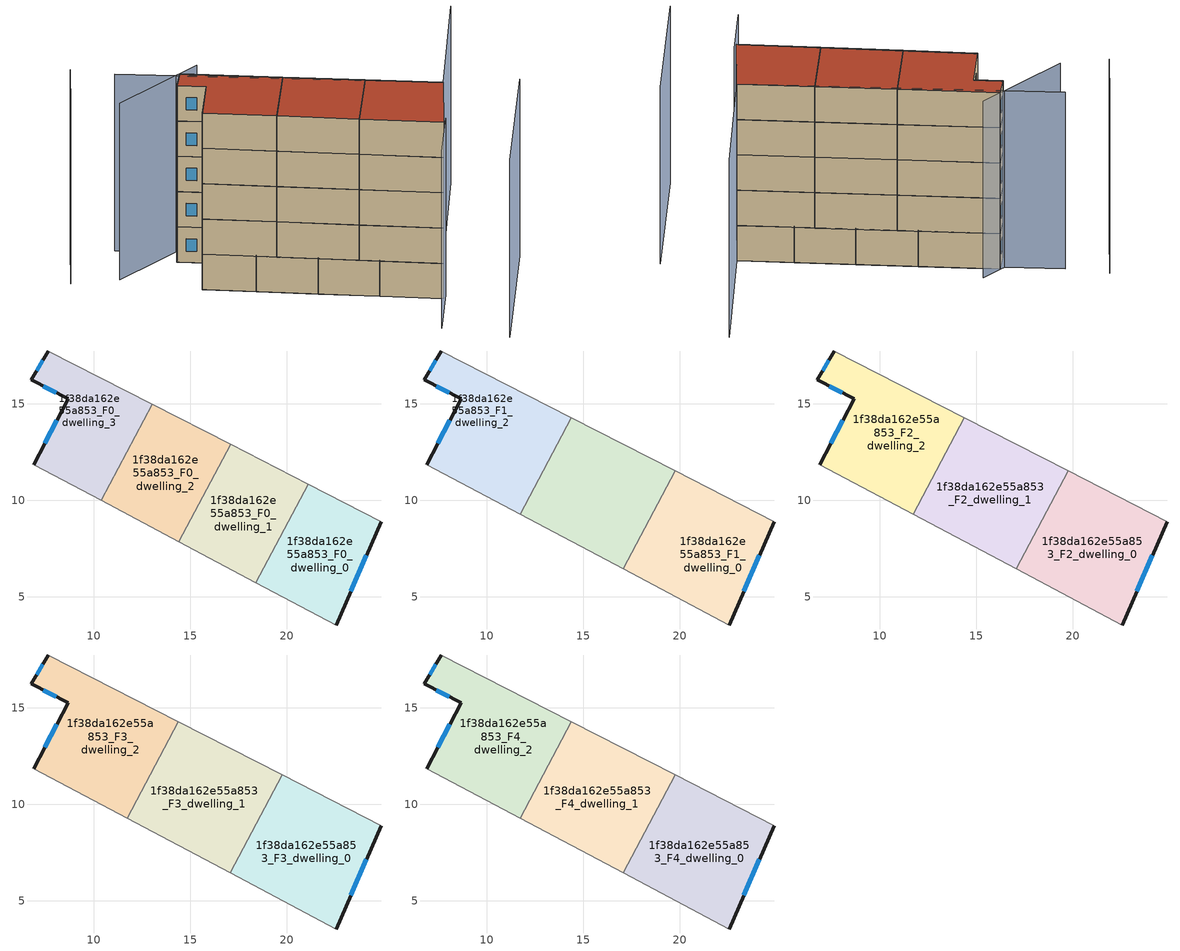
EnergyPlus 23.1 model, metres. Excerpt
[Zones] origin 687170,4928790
1f38da162e55a853_F0_dwelling_0
 floor ground (EU_floor_Construction): 22.56,3.54 24.89,8.9 21.11,10.84 18.41,5.74 z0
 wall outside (EU_wall_Construction): 24.89,8.9 22.56,3.54 z0:3
 wall adiabatic (EU_wall_Construction): 21.11,10.84 24.89,8.9 / 22.56,3.54 18.41,5.74 z0:3
 wall to 1f38da162e55a853_F0_dwelling_1 (EU_wall_Construction): 18.41,5.74 21.11,10.84 z0:3
 window (EU_Window_Construction): 24.14,7.16 23.32,5.28 z0.98:2.02
1f38da162e55a853_F0_dwelling_1
 floor ground (EU_floor_Construction): 18.41,5.74 21.11,10.84 17.09,12.9 14.42,7.86 z0
 wall adiabatic (EU_wall_Construction): 17.09,12.9 21.11,10.84 / 18.41,5.74 14.42,7.86 z0:3
 wall to 1f38da162e55a853_F0_dwelling_2 (EU_wall_Construction): 14.42,7.86 17.09,12.9 z0:3
1f38da162e55a853_F0_dwelling_2
 floor ground (EU_floor_Construction): 14.42,7.86 17.09,12.9 13.03,14.98 10.38,9.99 z0
 wall adiabatic (EU_wall_Construction): 13.03,14.98 17.09,12.9 / 14.42,7.86 10.38,9.99 z0:3
 wall to 1f38da162e55a853_F0_dwelling_3 (EU_wall_Construction): 10.38,9.99 13.03,14.98 z0:3
1f38da162e55a853_F0_dwelling_3
 floor ground (EU_floor_Construction): 10.38,9.99 13.03,14.98 7.65,17.74 6.77,16.24 8.67,15.26 6.89,11.84 z0
 wall outside (EU_wall_Construction): 6.89,11.84 8.67,15.26 6.77,16.24 7.65,17.74 z0:3
 wall adiabatic (EU_wall_Construction): 10.38,9.99 6.89,11.84 / 7.65,17.74 13.03,14.98 z0:3
 window (EU_Window_Construction): 7.47,12.95 8.09,14.15 / 8.06,15.58 7.39,15.92 / 7.06,16.73 7.37,17.25 z0.98:2.02
1f38da162e55a853_F1_dwelling_0
 floor to 1f38da162e55a853_F0_dwelling_0 (EU_floor_Construction): 22.56,3.54 24.89,8.9 21.11,10.84 18.41,5.74 z3
 floor to 1f38da162e55a853_F0_dwelling_1 (EU_floor_Construction): 18.41,5.74 21.11,10.84 19.78,11.52 17.08,6.44 z3
 wall outside (EU_wall_Construction): 24.89,8.9 22.56,3.54 z3:6
 wall adiabatic (EU_wall_Construction): 19.78,11.52 24.89,8.9 / 22.56,3.54 17.08,6.44 z3:6
 wall to 1f38da162e55a853_F1_dwelling_1 (EU_wall_Construction): 17.08,6.44 19.78,11.52 z3:6
 window (EU_Window_Construction): 24.14,7.16 23.32,5.28 z3.98:5.02
1f38da162e55a853_F1_dwelling_1
 floor to 1f38da162e55a853_F0_dwelling_1 (EU_floor_Construction): 17.08,6.44 19.78,11.52 17.09,12.9 14.42,7.86 z3
 floor to 1f38da162e55a853_F0_dwelling_2 (EU_floor_Construction): 14.42,7.86 17.09,12.9 14.39,14.29 11.73,9.28 z3
 wall adiabatic (EU_wall_Construction): 14.39,14.29 19.78,11.52 / 17.08,6.44 11.73,9.28 z3:6
 wall to 1f38da162e55a853_F1_dwelling_2 (EU_wall_Construction): 11.73,9.28 14.39,14.29 z3:6
1f38da162e55a853_F1_dwelling_2
 floor to 1f38da162e55a853_F0_dwelling_3 (EU_floor_Construction): 10.38,9.99 13.03,14.98 7.65,17.74 6.77,16.24 8.67,15.26 6.89,11.84 z3
 floor to 1f38da162e55a853_F0_dwelling_2 (EU_floor_Construction): 11.73,9.28 14.39,14.29 13.03,14.98 10.38,9.99 z3
 wall outside (EU_wall_Construction): 6.89,11.84 8.67,15.26 6.77,16.24 7.65,17.74 z3:6
 wall adiabatic (EU_wall_Construction): 11.73,9.28 6.89,11.84 / 7.65,17.74 14.39,14.29 z3:6
 window (EU_Window_Construction): 7.47,12.95 8.09,14.15 / 8.06,15.58 7.39,15.92 / 7.06,16.73 7.37,17.25 z3.98:5.02
1f38da162e55a853_F2_dwelling_0
 floor to 1f38da162e55a853_F1_dwelling_0 (EU_floor_Construction): 22.56,3.54 24.89,8.9 19.78,11.52 17.08,6.44 z6
 wall outside (EU_wall_Construction): 24.89,8.9 22.56,3.54 z6:9
 wall adiabatic (EU_wall_Construction): 19.78,11.52 24.89,8.9 / 22.56,3.54 17.08,6.44 z6:9
 wall to 1f38da162e55a853_F2_dwelling_1 (EU_wall_Construction): 17.08,6.44 19.78,11.52 z6:9
 window (EU_Window_Construction): 24.14,7.16 23.32,5.28 z6.98:8.02
1f38da162e55a853_F2_dwelling_1
 floor to 1f38da162e55a853_F1_dwelling_1 (EU_floor_Construction): 17.08,6.44 19.78,11.52 14.39,14.29 11.73,9.28 z6
 wall adiabatic (EU_wall_Construction): 14.39,14.29 19.78,11.52 / 17.08,6.44 11.73,9.28 z6:9
 wall to 1f38da162e55a853_F2_dwelling_2 (EU_wall_Construction): 11.73,9.28 14.39,14.29 z6:9
1f38da162e55a853_F2_dwelling_2
 floor to 1f38da162e55a853_F1_dwelling_2 (EU_floor_Construction): 11.73,9.28 14.39,14.29 7.65,17.74 6.77,16.24 8.67,15.26 6.89,11.84 z6
 wall outside (EU_wall_Construction): 6.89,11.84 8.67,15.26 6.77,16.24 7.65,17.74 z6:9
 wall adiabatic (EU_wall_Construction): 11.73,9.28 6.89,11.84 / 7.65,17.74 14.39,14.29 z6:9
 window (EU_Window_Construction): 7.47,12.95 8.09,14.15 / 8.06,15.58 7.39,15.92 / 7.06,16.73 7.37,17.25 z6.98:8.02
1f38da162e55a853_F3_dwelling_0
 floor to 1f38da162e55a853_F2_dwelling_0 (EU_floor_Construction): 22.56,3.54 24.89,8.9 19.78,11.52 17.08,6.44 z9
 wall outside (EU_wall_Construction): 24.89,8.9 22.56,3.54 z9:12
 wall adiabatic (EU_wall_Construction): 19.78,11.52 24.89,8.9 / 22.56,3.54 17.08,6.44 z9:12
 wall to 1f38da162e55a853_F3_dwelling_1 (EU_wall_Construction): 17.08,6.44 19.78,11.52 z9:12
 window (EU_Window_Construction): 24.14,7.16 23.32,5.28 z9.98:11.02
1f38da162e55a853_F3_dwelling_1
 floor to 1f38da162e55a853_F2_dwelling_1 (EU_floor_Construction): 17.08,6.44 19.78,11.52 14.39,14.29 11.73,9.28 z9
 wall adiabatic (EU_wall_Construction): 14.39,14.29 19.78,11.52 / 17.08,6.44 11.73,9.28 z9:12
 wall to 1f38da162e55a853_F3_dwelling_2 (EU_wall_Construction): 11.73,9.28 14.39,14.29 z9:12
1f38da162e55a853_F3_dwelling_2
 floor to 1f38da162e55a853_F2_dwelling_2 (EU_floor_Construction): 11.73,9.28 14.39,14.29 7.65,17.74 6.77,16.24 8.67,15.26 6.89,11.84 z9
 wall outside (EU_wall_Construction): 6.89,11.84 8.67,15.26 6.77,16.24 7.65,17.74 z9:12
 wall adiabatic (EU_wall_Construction): 11.73,9.28 6.89,11.84 / 7.65,17.74 14.39,14.29 z9:12
 window (EU_Window_Construction): 7.47,12.95 8.09,14.15 / 8.06,15.58 7.39,15.92 / 7.06,16.73 7.37,17.25 z9.98:11.02
1f38da162e55a853_F4_dwelling_0
 floor to 1f38da162e55a853_F3_dwelling_0 (EU_floor_Construction): 22.56,3.54 24.89,8.9 19.78,11.52 17.08,6.44 z12
 wall outside (EU_wall_Construction): 24.89,8.9 22.56,3.54 z12:15
 wall adiabatic (EU_wall_Construction): 19.78,11.52 24.89,8.9 / 22.56,3.54 17.08,6.44 z12:15
 wall to 1f38da162e55a853_F4_dwelling_1 (EU_wall_Construction): 17.08,6.44 19.78,11.52 z12:15
 window (EU_Window_Construction): 24.14,7.16 23.32,5.28 z12.98:14.02
 roof outside (EU_roof_Construction): 24.89,8.9 22.56,3.54 17.08,6.44 19.78,11.52 z15
1f38da162e55a853_F4_dwelling_1
 floor to 1f38da162e55a853_F3_dwelling_1 (EU_floor_Construction): 17.08,6.44 19.78,11.52 14.39,14.29 11.73,9.28 z12
 wall adiabatic (EU_wall_Construction): 14.39,14.29 19.78,11.52 / 17.08,6.44 11.73,9.28 z12:15
 wall to 1f38da162e55a853_F4_dwelling_2 (EU_wall_Construction): 11.73,9.28 14.39,14.29 z12:15
 roof outside (EU_roof_Construction): 19.78,11.52 17.08,6.44 11.73,9.28 14.39,14.29 z15
1f38da162e55a853_F4_dwelling_2
 floor to 1f38da162e55a853_F3_dwelling_2 (EU_floor_Construction): 11.73,9.28 14.39,14.29 7.65,17.74 6.77,16.24 8.67,15.26 6.89,11.84 z12
 wall outside (EU_wall_Construction): 6.89,11.84 8.67,15.26 6.77,16.24 7.65,17.74 z12:15
 wall adiabatic (EU_wall_Construction): 11.73,9.28 6.89,11.84 / 7.65,17.74 14.39,14.29 z12:15
 window (EU_Window_Construction): 7.47,12.95 8.09,14.15 / 8.06,15.58 7.39,15.92 / 7.06,16.73 7.37,17.25 z12.98:14.02
 roof outside (EU_roof_Construction): 14.39,14.29 11.73,9.28 6.89,11.84 8.67,15.26 6.77,16.24 7.65,17.74 z15
shading: 24.78,-3.46 30.19,7.07 / 22.95,4.03 20.73,-0.29 / 29.8,18.83 24.89,8.9 / 24.89,8.9 3.28,19.58 / 0.55,21.52 -1.61,16.53 / 9.29,18.36 1.91,15.56 z0:15
[Building]
EU S2 Campaign: North Axis=0; Terrain=City; Solar Distribution=FullExterior
[Site:Location]
Bologna: Latitude=44.5; Longitude=11.25; Time Zone=1; Elevation=37
[SizingPeriod:WeatherFileDays]
AnnualSizingPeriod: Begin Month=1; Begin Day of Month=1; End Month=12; End Day of Month=31; Day of Week for Start Day=Monday; Use Weather File Daylight Saving Period=No; Use Weather File Rain and Snow Indicators=No
[MATERIAL]
EU_InternalMass_Material: Roughness=MediumRough; Thickness=0.1; Conductivity=1; Density=1800; Specific Heat=900; Thermal Absorptance=0.9; Solar Absorptance=0.7; Visible Absorptance=0.7
[MATERIAL:NOMASS] Roughness=MediumRough; Thermal Absorptance=0.9; Solar Absorptance=0.7; Visible Absorptance=0.7
Name | Thermal Resistance
EU_wall_NoMass | 0.905828
EU_roof_NoMass | 0.37593
EU_floor_NoMass | 0.67114
[WINDOWMATERIAL:SIMPLEGLAZINGSYSTEM]
EU_Window_SimpleGlazing: UFactor=4.52486; Solar Heat Gain Coefficient=0.85; Visible Transmittance=0.85
[CONSTRUCTION]
EU_wall_Construction: EU_wall_NoMass
EU_roof_Construction: EU_roof_NoMass
EU_floor_Construction: EU_floor_NoMass
EU_InternalMass_Construction: EU_InternalMass_Material
EU_Window_Construction: EU_Window_SimpleGlazing
[ZONE] Type=1; Multiplier=1; Ceiling Height=autocalculate; Floor Area=autocalculate; Part of Total Floor Area=Yes
Name | Volume
1f38da162e55a853_F0_dwelling_0 | 77.8367
1f38da162e55a853_F1_dwelling_0; 1f38da162e55a853_F2_dwelling_0; 1f38da162e55a853_F3_dwelling_0; 1f38da162e55a853_F4_dwelling_0 | 103.785
1f38da162e55a853_F0_dwelling_1 | 77.8323
1f38da162e55a853_F1_dwelling_1; 1f38da162e55a853_F2_dwelling_1; 1f38da162e55a853_F3_dwelling_1; 1f38da162e55a853_F4_dwelling_1 | 103.767
1f38da162e55a853_F0_dwelling_2 | 77.8301
1f38da162e55a853_F1_dwelling_2; 1f38da162e55a853_F2_dwelling_2; 1f38da162e55a853_F3_dwelling_2; 1f38da162e55a853_F4_dwelling_2 | 103.784
1f38da162e55a853_F0_dwelling_3 | 77.8389
[INTERNALMASS] Construction=EU_InternalMass_Construction
Name | Zone or ZoneList | Surface Area
1f38da162e55a853_F0_dwelling_0_EU_InternalMass | 1f38da162e55a853_F0_dwelling_0 | 25.9459
1f38da162e55a853_F0_dwelling_1_EU_InternalMass | 1f38da162e55a853_F0_dwelling_1 | 25.944
1f38da162e55a853_F0_dwelling_2_EU_InternalMass | 1f38da162e55a853_F0_dwelling_2 | 25.9433
1f38da162e55a853_F0_dwelling_3_EU_InternalMass | 1f38da162e55a853_F0_dwelling_3 | 25.9462
1f38da162e55a853_F1_dwelling_0_EU_InternalMass | 1f38da162e55a853_F1_dwelling_0 | 34.595
1f38da162e55a853_F1_dwelling_1_EU_InternalMass | 1f38da162e55a853_F1_dwelling_1 | 34.5892
1f38da162e55a853_F1_dwelling_2_EU_InternalMass | 1f38da162e55a853_F1_dwelling_2 | 34.5948
1f38da162e55a853_F2_dwelling_0_EU_InternalMass | 1f38da162e55a853_F2_dwelling_0 | 34.595
1f38da162e55a853_F2_dwelling_1_EU_InternalMass | 1f38da162e55a853_F2_dwelling_1 | 34.5892
1f38da162e55a853_F2_dwelling_2_EU_InternalMass | 1f38da162e55a853_F2_dwelling_2 | 34.5948
1f38da162e55a853_F3_dwelling_0_EU_InternalMass | 1f38da162e55a853_F3_dwelling_0 | 34.595
1f38da162e55a853_F3_dwelling_1_EU_InternalMass | 1f38da162e55a853_F3_dwelling_1 | 34.5892
1f38da162e55a853_F3_dwelling_2_EU_InternalMass | 1f38da162e55a853_F3_dwelling_2 | 34.5948
1f38da162e55a853_F4_dwelling_0_EU_InternalMass | 1f38da162e55a853_F4_dwelling_0 | 34.595
1f38da162e55a853_F4_dwelling_1_EU_InternalMass | 1f38da162e55a853_F4_dwelling_1 | 34.5892
1f38da162e55a853_F4_dwelling_2_EU_InternalMass | 1f38da162e55a853_F4_dwelling_2 | 34.5948
[OTHEREQUIPMENT] Fuel Type=Electricity; Design Level Calculation Method=Watts/Area; Power per Zone Floor Area=1; Fraction Latent=0; Fraction Radiant=0; Fraction Lost=0; Carbon Dioxide Generation Rate=0; EndUse Subcategory=EU_Step8_InternalGains
Name | Zone or ZoneList or Space or SpaceList | Schedule
EU_Step8_InternalGain_1f38da162e55a853_F0_dwelling_0_f000 | 1f38da162e55a853_F0_dwelling_0 | EU_Step8_GainSchedule_1f38da162e55a853_F0_dwelling_0_f000
EU_Step8_InternalGain_1f38da162e55a853_F0_dwelling_1_f000 | 1f38da162e55a853_F0_dwelling_1 | EU_Step8_GainSchedule_1f38da162e55a853_F0_dwelling_1_f000
EU_Step8_InternalGain_1f38da162e55a853_F0_dwelling_2_f000 | 1f38da162e55a853_F0_dwelling_2 | EU_Step8_GainSchedule_1f38da162e55a853_F0_dwelling_2_f000
EU_Step8_InternalGain_1f38da162e55a853_F0_dwelling_3_f000 | 1f38da162e55a853_F0_dwelling_3 | EU_Step8_GainSchedule_1f38da162e55a853_F0_dwelling_3_f000
EU_Step8_InternalGain_1f38da162e55a853_F1_dwelling_0_f000 | 1f38da162e55a853_F1_dwelling_0 | EU_Step8_GainSchedule_1f38da162e55a853_F1_dwelling_0_f000
EU_Step8_InternalGain_1f38da162e55a853_F1_dwelling_1_f000 | 1f38da162e55a853_F1_dwelling_1 | EU_Step8_GainSchedule_1f38da162e55a853_F1_dwelling_1_f000
EU_Step8_InternalGain_1f38da162e55a853_F1_dwelling_2_f000 | 1f38da162e55a853_F1_dwelling_2 | EU_Step8_GainSchedule_1f38da162e55a853_F1_dwelling_2_f000
EU_Step8_InternalGain_1f38da162e55a853_F2_dwelling_0_f000 | 1f38da162e55a853_F2_dwelling_0 | EU_Step8_GainSchedule_1f38da162e55a853_F2_dwelling_0_f000
EU_Step8_InternalGain_1f38da162e55a853_F2_dwelling_1_f000 | 1f38da162e55a853_F2_dwelling_1 | EU_Step8_GainSchedule_1f38da162e55a853_F2_dwelling_1_f000
EU_Step8_InternalGain_1f38da162e55a853_F2_dwelling_2_f000 | 1f38da162e55a853_F2_dwelling_2 | EU_Step8_GainSchedule_1f38da162e55a853_F2_dwelling_2_f000
EU_Step8_InternalGain_1f38da162e55a853_F3_dwelling_0_f000 | 1f38da162e55a853_F3_dwelling_0 | EU_Step8_GainSchedule_1f38da162e55a853_F3_dwelling_0_f000
EU_Step8_InternalGain_1f38da162e55a853_F3_dwelling_1_f000 | 1f38da162e55a853_F3_dwelling_1 | EU_Step8_GainSchedule_1f38da162e55a853_F3_dwelling_1_f000
EU_Step8_InternalGain_1f38da162e55a853_F3_dwelling_2_f000 | 1f38da162e55a853_F3_dwelling_2 | EU_Step8_GainSchedule_1f38da162e55a853_F3_dwelling_2_f000
EU_Step8_InternalGain_1f38da162e55a853_F4_dwelling_0_f000 | 1f38da162e55a853_F4_dwelling_0 | EU_Step8_GainSchedule_1f38da162e55a853_F4_dwelling_0_f000
EU_Step8_InternalGain_1f38da162e55a853_F4_dwelling_1_f000 | 1f38da162e55a853_F4_dwelling_1 | EU_Step8_GainSchedule_1f38da162e55a853_F4_dwelling_1_f000
EU_Step8_InternalGain_1f38da162e55a853_F4_dwelling_2_f000 | 1f38da162e55a853_F4_dwelling_2 | EU_Step8_GainSchedule_1f38da162e55a853_F4_dwelling_2_f000
[ZONEVENTILATION:DESIGNFLOWRATE] Schedule=EU_AlwaysOn; Design Flow Rate Calculation Method=AirChanges/Hour; Air Changes per Hour=0.73129; Ventilation Type=Natural; Fan Pressure Rise=0; Fan Total Efficiency=1; Constant Term Coefficient=1; Temperature Term Coefficient=0; Velocity Term Coefficient=0; Velocity Squared Term Coefficient=0; Minimum Indoor Temperature=-100; Maximum Indoor Temperature=100; Delta Temperature=-100; Minimum Outdoor Temperature=-100; Maximum Outdoor Temperature=100; Maximum Wind Speed=40
Name | Zone or ZoneList or Space or SpaceList
EU_ConstantAir_1f38da162e55a853_F0_dwelling_0 | 1f38da162e55a853_F0_dwelling_0
EU_ConstantAir_1f38da162e55a853_F0_dwelling_1 | 1f38da162e55a853_F0_dwelling_1
EU_ConstantAir_1f38da162e55a853_F0_dwelling_2 | 1f38da162e55a853_F0_dwelling_2
EU_ConstantAir_1f38da162e55a853_F0_dwelling_3 | 1f38da162e55a853_F0_dwelling_3
EU_ConstantAir_1f38da162e55a853_F1_dwelling_0 | 1f38da162e55a853_F1_dwelling_0
EU_ConstantAir_1f38da162e55a853_F1_dwelling_1 | 1f38da162e55a853_F1_dwelling_1
EU_ConstantAir_1f38da162e55a853_F1_dwelling_2 | 1f38da162e55a853_F1_dwelling_2
EU_ConstantAir_1f38da162e55a853_F2_dwelling_0 | 1f38da162e55a853_F2_dwelling_0
EU_ConstantAir_1f38da162e55a853_F2_dwelling_1 | 1f38da162e55a853_F2_dwelling_1
EU_ConstantAir_1f38da162e55a853_F2_dwelling_2 | 1f38da162e55a853_F2_dwelling_2
EU_ConstantAir_1f38da162e55a853_F3_dwelling_0 | 1f38da162e55a853_F3_dwelling_0
EU_ConstantAir_1f38da162e55a853_F3_dwelling_1 | 1f38da162e55a853_F3_dwelling_1
EU_ConstantAir_1f38da162e55a853_F3_dwelling_2 | 1f38da162e55a853_F3_dwelling_2
EU_ConstantAir_1f38da162e55a853_F4_dwelling_0 | 1f38da162e55a853_F4_dwelling_0
EU_ConstantAir_1f38da162e55a853_F4_dwelling_1 | 1f38da162e55a853_F4_dwelling_1
EU_ConstantAir_1f38da162e55a853_F4_dwelling_2 | 1f38da162e55a853_F4_dwelling_2
[HVACTEMPLATE:THERMOSTAT] Constant Heating Setpoint=20; Constant Cooling Setpoint=50
EU_HeatOnly_1f38da162e55a853_F0_dwelling_0; EU_HeatOnly_1f38da162e55a853_F0_dwelling_1; EU_HeatOnly_1f38da162e55a853_F0_dwelling_2; EU_HeatOnly_1f38da162e55a853_F0_dwelling_3; EU_HeatOnly_1f38da162e55a853_F1_dwelling_0; EU_HeatOnly_1f38da162e55a853_F1_dwelling_1; EU_HeatOnly_1f38da162e55a853_F1_dwelling_2; EU_HeatOnly_1f38da162e55a853_F2_dwelling_0; EU_HeatOnly_1f38da162e55a853_F2_dwelling_1; EU_HeatOnly_1f38da162e55a853_F2_dwelling_2; EU_HeatOnly_1f38da162e55a853_F3_dwelling_0; EU_HeatOnly_1f38da162e55a853_F3_dwelling_1; EU_HeatOnly_1f38da162e55a853_F3_dwelling_2; EU_HeatOnly_1f38da162e55a853_F4_dwelling_0; EU_HeatOnly_1f38da162e55a853_F4_dwelling_1; EU_HeatOnly_1f38da162e55a853_F4_dwelling_2
[HVACTEMPLATE:ZONE:IDEALLOADSAIRSYSTEM] System Availability Schedule=EU_AlwaysOn; Maximum Heating Supply Air Temperature=50; Minimum Cooling Supply Air Temperature=13; Maximum Heating Supply Air Humidity Ratio=0.0156; Minimum Cooling Supply Air Humidity Ratio=0.0077; Heating Limit=NoLimit; Cooling Limit=NoLimit; Heating Availability Schedule=EU_AlwaysOn; Cooling Availability Schedule=EU_CoolingOff; Dehumidification Control Type=ConstantSensibleHeatRatio; Cooling Sensible Heat Ratio=0.7; Dehumidification Setpoint=60; Humidification Control Type=None; Humidification Setpoint=30; Outdoor Air Method=None; Outdoor Air Flow Rate per Person=0.00944; Outdoor Air Flow Rate per Zone Floor Area=0; Outdoor Air Flow Rate per Zone=0; Demand Controlled Ventilation Type=None; Outdoor Air Economizer Type=NoEconomizer; Heat Recovery Type=None; Sensible Heat Recovery Effectiveness=0.7; Latent Heat Recovery Effectiveness=0.65
Name | Template Thermostat
1f38da162e55a853_F0_dwelling_0 | EU_HeatOnly_1f38da162e55a853_F0_dwelling_0
1f38da162e55a853_F0_dwelling_1 | EU_HeatOnly_1f38da162e55a853_F0_dwelling_1
1f38da162e55a853_F0_dwelling_2 | EU_HeatOnly_1f38da162e55a853_F0_dwelling_2
1f38da162e55a853_F0_dwelling_3 | EU_HeatOnly_1f38da162e55a853_F0_dwelling_3
1f38da162e55a853_F1_dwelling_0 | EU_HeatOnly_1f38da162e55a853_F1_dwelling_0
1f38da162e55a853_F1_dwelling_1 | EU_HeatOnly_1f38da162e55a853_F1_dwelling_1
1f38da162e55a853_F1_dwelling_2 | EU_HeatOnly_1f38da162e55a853_F1_dwelling_2
1f38da162e55a853_F2_dwelling_0 | EU_HeatOnly_1f38da162e55a853_F2_dwelling_0
1f38da162e55a853_F2_dwelling_1 | EU_HeatOnly_1f38da162e55a853_F2_dwelling_1
1f38da162e55a853_F2_dwelling_2 | EU_HeatOnly_1f38da162e55a853_F2_dwelling_2
1f38da162e55a853_F3_dwelling_0 | EU_HeatOnly_1f38da162e55a853_F3_dwelling_0
1f38da162e55a853_F3_dwelling_1 | EU_HeatOnly_1f38da162e55a853_F3_dwelling_1
1f38da162e55a853_F3_dwelling_2 | EU_HeatOnly_1f38da162e55a853_F3_dwelling_2
1f38da162e55a853_F4_dwelling_0 | EU_HeatOnly_1f38da162e55a853_F4_dwelling_0
1f38da162e55a853_F4_dwelling_1 | EU_HeatOnly_1f38da162e55a853_F4_dwelling_1
1f38da162e55a853_F4_dwelling_2 | EU_HeatOnly_1f38da162e55a853_F4_dwelling_2
[SIZING:ZONE] Zone Cooling Design Supply Air Temperature Input Method=SupplyAirTemperature; Zone Cooling Design Supply Air Temperature=13; Zone Heating Design Supply Air Temperature Input Method=SupplyAirTemperature; Zone Heating Design Supply Air Temperature=50; Zone Cooling Design Supply Air Humidity Ratio=0.008; Zone Heating Design Supply Air Humidity Ratio=0.008; Cooling Design Air Flow Method=DesignDay; Cooling Design Air Flow Rate=0; Cooling Minimum Air Flow per Zone Floor Area=0.000762; Cooling Minimum Air Flow=0; Cooling Minimum Air Flow Fraction=0.2; Heating Design Air Flow Method=DesignDay; Heating Design Air Flow Rate=0; Heating Maximum Air Flow per Zone Floor Area=0.002032; Heating Maximum Air Flow=0.141576; Heating Maximum Air Flow Fraction=0.3; Account for Dedicated Outdoor Air System=No; Dedicated Outdoor Air System Control Strategy=NeutralSupplyAir; Dedicated Outdoor Air Low Setpoint Temperature for Design=autosize; Dedicated Outdoor Air High Setpoint Temperature for Design=autosize; Zone Load Sizing Method=Sensible Load Only No Latent Load; Zone Latent Cooling Design Supply Air Humidity Ratio Input Method=HumidityRatioDifference; Zone Cooling Design Supply Air Humidity Ratio Difference=0.005; Zone Latent Heating Design Supply Air Humidity Ratio Input Method=HumidityRatioDifference; Zone Humidification Design Supply Air Humidity Ratio Difference=0.005
1f38da162e55a853_F0_dwelling_0; 1f38da162e55a853_F0_dwelling_1; 1f38da162e55a853_F0_dwelling_2; 1f38da162e55a853_F0_dwelling_3; 1f38da162e55a853_F1_dwelling_0; 1f38da162e55a853_F1_dwelling_1; 1f38da162e55a853_F1_dwelling_2; 1f38da162e55a853_F2_dwelling_0; 1f38da162e55a853_F2_dwelling_1; 1f38da162e55a853_F2_dwelling_2; 1f38da162e55a853_F3_dwelling_0; 1f38da162e55a853_F3_dwelling_1; 1f38da162e55a853_F3_dwelling_2; 1f38da162e55a853_F4_dwelling_0; 1f38da162e55a853_F4_dwelling_1; 1f38da162e55a853_F4_dwelling_2
[SCHEDULE:CONSTANT]
Name | Hourly Value
EU_AlwaysOn | 1
EU_CoolingOff | 0
[SCHEDULE:FILE] Column Number=1; Rows to Skip at Top=0; Number of Hours of Data=8760; Column Separator=Comma; Interpolate to Timestep=No; Minutes per Item=60; Adjust Schedule for Daylight Savings=Yes
Name | File
EU_Step8_GainSchedule_1f38da162e55a853_F0_dwelling_0_f000 | ../../schedules/1f38da162e55a853/1f38da162e55a853_F0_dwelling_0_f000_gain.csv
EU_Step8_GainSchedule_1f38da162e55a853_F0_dwelling_1_f000 | ../../schedules/1f38da162e55a853/1f38da162e55a853_F0_dwelling_1_f000_gain.csv
EU_Step8_GainSchedule_1f38da162e55a853_F0_dwelling_2_f000 | ../../schedules/1f38da162e55a853/1f38da162e55a853_F0_dwelling_2_f000_gain.csv
EU_Step8_GainSchedule_1f38da162e55a853_F0_dwelling_3_f000 | ../../schedules/1f38da162e55a853/1f38da162e55a853_F0_dwelling_3_f000_gain.csv
EU_Step8_GainSchedule_1f38da162e55a853_F1_dwelling_0_f000 | ../../schedules/1f38da162e55a853/1f38da162e55a853_F1_dwelling_0_f000_gain.csv
EU_Step8_GainSchedule_1f38da162e55a853_F1_dwelling_1_f000 | ../../schedules/1f38da162e55a853/1f38da162e55a853_F1_dwelling_1_f000_gain.csv
EU_Step8_GainSchedule_1f38da162e55a853_F1_dwelling_2_f000 | ../../schedules/1f38da162e55a853/1f38da162e55a853_F1_dwelling_2_f000_gain.csv
EU_Step8_GainSchedule_1f38da162e55a853_F2_dwelling_0_f000 | ../../schedules/1f38da162e55a853/1f38da162e55a853_F2_dwelling_0_f000_gain.csv
EU_Step8_GainSchedule_1f38da162e55a853_F2_dwelling_1_f000 | ../../schedules/1f38da162e55a853/1f38da162e55a853_F2_dwelling_1_f000_gain.csv
EU_Step8_GainSchedule_1f38da162e55a853_F2_dwelling_2_f000 | ../../schedules/1f38da162e55a853/1f38da162e55a853_F2_dwelling_2_f000_gain.csv
EU_Step8_GainSchedule_1f38da162e55a853_F3_dwelling_0_f000 | ../../schedules/1f38da162e55a853/1f38da162e55a853_F3_dwelling_0_f000_gain.csv
EU_Step8_GainSchedule_1f38da162e55a853_F3_dwelling_1_f000 | ../../schedules/1f38da162e55a853/1f38da162e55a853_F3_dwelling_1_f000_gain.csv
EU_Step8_GainSchedule_1f38da162e55a853_F3_dwelling_2_f000 | ../../schedules/1f38da162e55a853/1f38da162e55a853_F3_dwelling_2_f000_gain.csv
EU_Step8_GainSchedule_1f38da162e55a853_F4_dwelling_0_f000 | ../../schedules/1f38da162e55a853/1f38da162e55a853_F4_dwelling_0_f000_gain.csv
EU_Step8_GainSchedule_1f38da162e55a853_F4_dwelling_1_f000 | ../../schedules/1f38da162e55a853/1f38da162e55a853_F4_dwelling_1_f000_gain.csv
EU_Step8_GainSchedule_1f38da162e55a853_F4_dwelling_2_f000 | ../../schedules/1f38da162e55a853/1f38da162e55a853_F4_dwelling_2_f000_gain.csv
